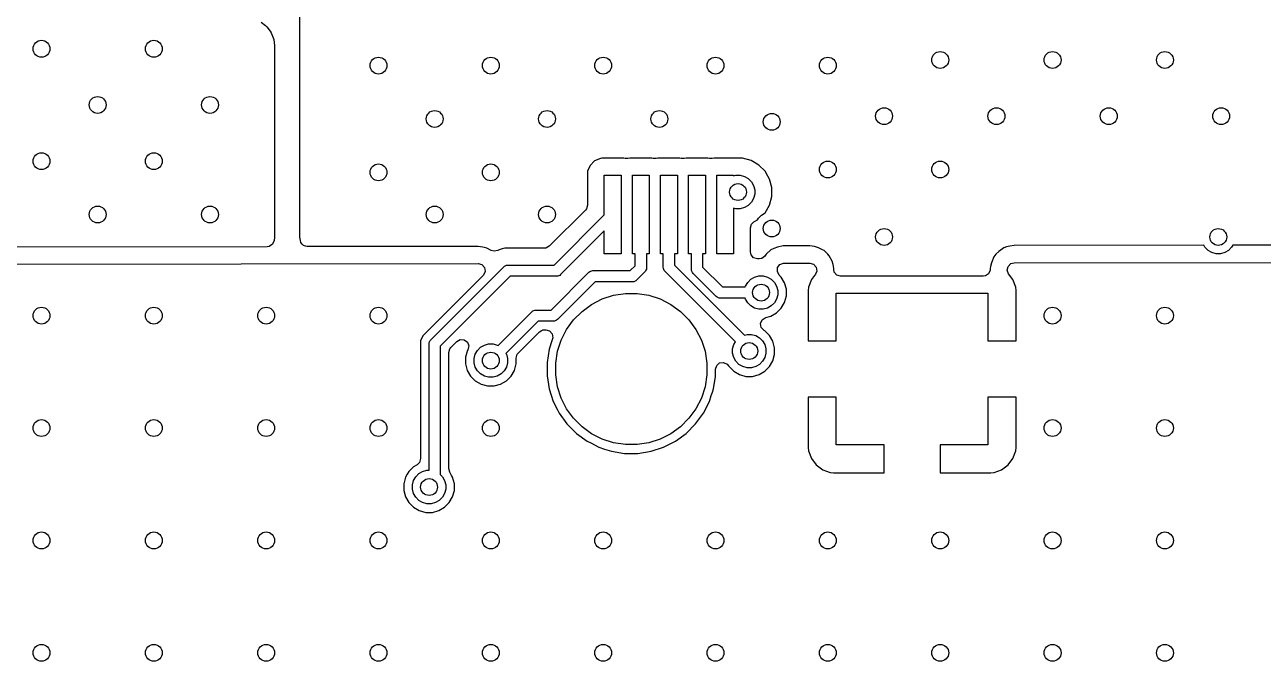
# Model space of a CAD drawing. Extents: x 2.65 to 6.49, y -4.64 to -1.62.
# Drawn here: x 3.374 to 4.242, y -3.746 to -3.3 of the extents above; entities that cross this region are included whole.
import ezdxf

# ---------------------------------------------------------------- set-up
doc = ezdxf.new("R2010")
doc.units = 0
doc.header["$MEASUREMENT"] = 0
doc.layers.add('BLACK', color=7, linetype='CONTINUOUS')

msp = doc.modelspace()

# ---------------------------------------------------------------- linework, layer by layer
at = {"layer": 'BLACK', "linetype": 'CONTINUOUS'}
for p, q in [((3.53988, -3.2983), (3.54294, -3.30065)), ((3.56693, -3.44822), (3.56693, -3.29488)), ((3.54294, -3.30065), (3.54384, -3.30155)), ((3.54384, -3.30155), (3.54618, -3.30461)), ((3.54618, -3.30461), (3.54682, -3.30571)), ((3.54682, -3.30571), (3.5483, -3.30927)), ((3.5483, -3.30927), (3.54863, -3.3105)), ((3.54863, -3.3105), (3.54917, -3.31464)), ((3.54917, -3.31464), (3.54921, -3.31528)), ((3.54921, -3.31528), (3.54921, -3.4485)), ((3.77756, -3.3938), (3.77351, -3.39558)), ((3.77855, -3.39368), (3.77756, -3.3938)), ((3.77756, -3.3938), (3.77756, -3.3938)), ((3.79389, -3.39368), (3.77855, -3.39368)), ((3.77855, -3.39368), (3.77855, -3.39368)), ((3.79488, -3.3938), (3.79389, -3.39368)), ((3.79525, -3.39384), (3.79488, -3.3938)), ((3.79687, -3.39377), (3.79525, -3.39377)), ((3.79525, -3.39377), (3.79525, -3.39384)), ((3.79688, -3.39384), (3.79687, -3.39377)), ((3.79823, -3.39368), (3.79688, -3.39384)), ((3.81358, -3.39368), (3.79823, -3.39368)), ((3.79823, -3.39368), (3.79823, -3.39368)), ((3.81457, -3.3938), (3.81358, -3.39368)), ((3.81493, -3.39384), (3.81457, -3.3938)), ((3.81494, -3.39377), (3.81493, -3.39384)), ((3.81656, -3.39377), (3.81494, -3.39377)), ((3.81792, -3.39368), (3.81656, -3.39384)), ((3.81656, -3.39384), (3.81656, -3.39377)), ((3.83326, -3.39368), (3.81792, -3.39368)), ((3.81792, -3.39368), (3.81792, -3.39368)), ((3.83425, -3.3938), (3.83326, -3.39368)), ((3.83462, -3.39384), (3.83425, -3.3938)), ((3.83624, -3.39377), (3.83462, -3.39377)), ((3.83462, -3.39377), (3.83462, -3.39384)), ((3.83625, -3.39384), (3.83624, -3.39377)), ((3.8376, -3.39368), (3.83625, -3.39384)), ((3.85295, -3.39368), (3.8376, -3.39368)), ((3.8376, -3.39368), (3.8376, -3.39368)), ((3.85394, -3.3938), (3.85295, -3.39368)), ((3.8543, -3.39384), (3.85394, -3.3938)), ((3.85431, -3.39377), (3.8543, -3.39384)), ((3.85593, -3.39377), (3.85431, -3.39377)), ((3.85729, -3.39368), (3.85593, -3.39384)), ((3.85593, -3.39384), (3.85593, -3.39377)), ((3.8709, -3.39368), (3.85729, -3.39368)), ((3.85729, -3.39368), (3.85729, -3.39368)), ((3.87713, -3.39368), (3.8709, -3.39368)), ((3.8709, -3.39368), (3.8709, -3.39368)), ((3.88314, -3.39529), (3.87713, -3.39368)), ((3.77039, -3.39871), (3.7686, -3.40276)), ((3.77351, -3.39558), (3.77039, -3.39871)), ((3.88853, -3.3984), (3.88314, -3.39529)), ((3.88314, -3.39529), (3.88314, -3.39529)), ((3.88314, -3.39529), (3.88314, -3.39529)), ((3.89293, -3.40281), (3.88853, -3.3984)), ((3.88853, -3.3984), (3.88853, -3.3984)), ((3.7686, -3.40276), (3.76848, -3.40375)), ((3.76848, -3.40375), (3.76848, -3.42649)), ((3.7686, -3.40276), (3.7686, -3.40276)), ((3.78031, -3.43341), (3.78031, -3.40551)), ((3.78031, -3.40551), (3.79213, -3.40551)), ((3.79213, -3.40551), (3.79213, -3.46063)), ((3.8, -3.46063), (3.8, -3.40551)), ((3.8, -3.40551), (3.81181, -3.40551)), ((3.81181, -3.40551), (3.81181, -3.46063)), ((3.81969, -3.46063), (3.81969, -3.40551)), ((3.81969, -3.40551), (3.8315, -3.40551)), ((3.8315, -3.40551), (3.8315, -3.46063)), ((3.83937, -3.46063), (3.83937, -3.40551)), ((3.83937, -3.40551), (3.85118, -3.40551)), ((3.85118, -3.40551), (3.85118, -3.46063)), ((3.85906, -3.46063), (3.85906, -3.40551)), ((3.85906, -3.40551), (3.87087, -3.40551)), ((3.87087, -3.40551), (3.87087, -3.40604)), ((3.87087, -3.40604), (3.87247, -3.40561)), ((3.87247, -3.40561), (3.87556, -3.40561)), ((3.87556, -3.40561), (3.87854, -3.40641)), ((3.87854, -3.40641), (3.88121, -3.40795)), ((3.88121, -3.40795), (3.88339, -3.41013)), ((3.88339, -3.41013), (3.88493, -3.4128)), ((3.89484, -3.4061), (3.89293, -3.40281)), ((3.89293, -3.40281), (3.89293, -3.40281)), ((3.89605, -3.4082), (3.89484, -3.4061)), ((3.89766, -3.41421), (3.89605, -3.4082)), ((3.88493, -3.4128), (3.88573, -3.41578)), ((3.88573, -3.41886), (3.88493, -3.42184)), ((3.88573, -3.41578), (3.88573, -3.41886)), ((3.89766, -3.42044), (3.89766, -3.41421)), ((3.76848, -3.42649), (3.76771, -3.42913)), ((3.87247, -3.42903), (3.87087, -3.4286)), ((3.87087, -3.4286), (3.87087, -3.46063)), ((3.87854, -3.42823), (3.87556, -3.42903)), ((3.88121, -3.42669), (3.87854, -3.42823)), ((3.88339, -3.42451), (3.88121, -3.42669)), ((3.88493, -3.42184), (3.88339, -3.42451)), ((3.89293, -3.43184), (3.89605, -3.42645)), ((3.89605, -3.42645), (3.89766, -3.42044)), ((3.76705, -3.42994), (3.74175, -3.45524)), ((3.74522, -3.4685), (3.78031, -3.43341)), ((3.76771, -3.42913), (3.76705, -3.42994)), ((3.87556, -3.42903), (3.87247, -3.42903)), ((3.88514, -3.4382), (3.88769, -3.43673)), ((3.88769, -3.43673), (3.88827, -3.43572)), ((3.88827, -3.43572), (3.89045, -3.43354)), ((3.89045, -3.43354), (3.8923, -3.43247)), ((3.8923, -3.43247), (3.89293, -3.43184)), ((3.78031, -3.44454), (3.74963, -3.47522)), ((3.78031, -3.46063), (3.78031, -3.44454)), ((3.8827, -3.44243), (3.88347, -3.43979)), ((3.8827, -3.45927), (3.8827, -3.44243)), ((3.88347, -3.43979), (3.88514, -3.4382)), ((3.54776, -3.4539), (3.54547, -3.45542)), ((3.54887, -3.45139), (3.54776, -3.4539)), ((3.54917, -3.44914), (3.54887, -3.45139)), ((3.54921, -3.4485), (3.54917, -3.44914)), ((3.56697, -3.44886), (3.56693, -3.44822)), ((3.5673, -3.45134), (3.56697, -3.44886)), ((3.56767, -3.45268), (3.5673, -3.45134)), ((3.56769, -3.4527), (3.56767, -3.45268)), ((3.5677, -3.45274), (3.56769, -3.4527)), ((3.56858, -3.45376), (3.5677, -3.45274)), ((3.56945, -3.45478), (3.56858, -3.45376)), ((4.20048, -3.45466), (4.06758, -3.45486)), ((4.20126, -3.45601), (4.20048, -3.45466)), ((4.2208, -3.45463), (4.22, -3.45601)), ((4.27465, -3.45455), (4.2208, -3.45463)), ((3.54404, -3.45563), (3.3597, -3.4559)), ((3.54547, -3.45542), (3.54404, -3.45563)), ((3.56948, -3.45479), (3.56945, -3.45478)), ((3.56951, -3.45482), (3.56948, -3.45479)), ((3.5708, -3.45519), (3.56951, -3.45482)), ((3.57208, -3.45559), (3.5708, -3.45519)), ((3.57211, -3.45558), (3.57208, -3.45559)), ((3.57215, -3.45559), (3.57211, -3.45558)), ((3.69134, -3.45541), (3.57215, -3.45559)), ((3.69184, -3.45541), (3.69134, -3.45541)), ((3.69523, -3.45589), (3.69184, -3.45541)), ((3.69184, -3.45541), (3.69184, -3.45541)), ((3.69787, -3.45666), (3.69523, -3.45589)), ((3.70112, -3.45831), (3.69787, -3.45666)), ((3.70309, -3.45883), (3.70112, -3.45831)), ((3.70576, -3.45818), (3.70309, -3.45883)), ((3.70651, -3.45775), (3.70576, -3.45818)), ((3.70862, -3.45718), (3.70651, -3.45775)), ((3.70651, -3.45775), (3.70651, -3.45775)), ((3.71052, -3.45667), (3.70862, -3.45718)), ((3.71467, -3.45667), (3.71052, -3.45667)), ((3.71497, -3.45667), (3.71467, -3.45667)), ((3.7383, -3.45667), (3.71497, -3.45667)), ((3.71497, -3.45667), (3.71497, -3.45667)), ((3.73933, -3.45656), (3.7383, -3.45667)), ((3.74175, -3.45524), (3.73933, -3.45656)), ((3.79213, -3.46063), (3.78031, -3.46063)), ((3.80197, -3.46063), (3.8, -3.46063)), ((3.80197, -3.46892), (3.80197, -3.46063)), ((3.81181, -3.46063), (3.80984, -3.46063)), ((3.80984, -3.46063), (3.80984, -3.47055)), ((3.82165, -3.46063), (3.81969, -3.46063)), ((3.82165, -3.47008), (3.82165, -3.46063)), ((3.8315, -3.46063), (3.82953, -3.46063)), ((3.82953, -3.46063), (3.82953, -3.46845)), ((3.84134, -3.46063), (3.83937, -3.46063)), ((3.84134, -3.47156), (3.84134, -3.46063)), ((3.85118, -3.46063), (3.84921, -3.46063)), ((3.84921, -3.46063), (3.84921, -3.46993)), ((3.87087, -3.46063), (3.85906, -3.46063)), ((3.88314, -3.4613), (3.8827, -3.45927)), ((3.88494, -3.46338), (3.88314, -3.4613)), ((3.89158, -3.46312), (3.89062, -3.46385)), ((3.8926, -3.46247), (3.89158, -3.46312)), ((3.89267, -3.46231), (3.8926, -3.46247)), ((3.89282, -3.4622), (3.89267, -3.46231)), ((3.8938, -3.46089), (3.89282, -3.4622)), ((3.89705, -3.4579), (3.8938, -3.46089)), ((3.8938, -3.46089), (3.8938, -3.46089)), ((3.89922, -3.45683), (3.89705, -3.4579)), ((3.9018, -3.45586), (3.89922, -3.45683)), ((3.90556, -3.45511), (3.9018, -3.45586)), ((3.9056, -3.45511), (3.90556, -3.45511)), ((3.9059, -3.4551), (3.9056, -3.45511)), ((3.90617, -3.4551), (3.9059, -3.4551)), ((3.90633, -3.45509), (3.90617, -3.4551)), ((3.92434, -3.45507), (3.90633, -3.45509)), ((3.92773, -3.45555), (3.92434, -3.45507)), ((3.92434, -3.45507), (3.92434, -3.45507)), ((3.93037, -3.45632), (3.92773, -3.45555)), ((3.93318, -3.45775), (3.93037, -3.45632)), ((3.93431, -3.45832), (3.93318, -3.45775)), ((3.93586, -3.45978), (3.93431, -3.45832)), ((3.93607, -3.45998), (3.93586, -3.45978)), ((3.93689, -3.46092), (3.93607, -3.45998)), ((3.93788, -3.46205), (3.93689, -3.46092)), ((3.94011, -3.46586), (3.93788, -3.46205)), ((4.05328, -3.4628), (4.05157, -3.46687)), ((4.05482, -3.46092), (4.05328, -3.4628)), ((4.05676, -3.45898), (4.05482, -3.46092)), ((4.06041, -3.45648), (4.05676, -3.45898)), ((4.06228, -3.45583), (4.06041, -3.45648)), ((4.06041, -3.45648), (4.06041, -3.45648)), ((4.06461, -3.45523), (4.06228, -3.45583)), ((4.06228, -3.45583), (4.06228, -3.45583)), ((4.06758, -3.45486), (4.06461, -3.45523)), ((4.06461, -3.45523), (4.06461, -3.45523)), ((4.20344, -3.45819), (4.20126, -3.45601)), ((4.20611, -3.45973), (4.20344, -3.45819)), ((4.20909, -3.46053), (4.20611, -3.45973)), ((4.21217, -3.46053), (4.20909, -3.46053)), ((4.21515, -3.45973), (4.21217, -3.46053)), ((4.21782, -3.45819), (4.21515, -3.45973)), ((4.22, -3.45601), (4.21782, -3.45819)), ((3.35972, -3.46793), (3.69186, -3.46744)), ((3.65863, -3.52084), (3.70981, -3.46966)), ((3.69186, -3.46744), (3.6945, -3.46821)), ((3.6945, -3.46821), (3.6963, -3.47029)), ((3.6963, -3.47029), (3.6967, -3.47301)), ((3.70981, -3.46966), (3.71041, -3.46917)), ((3.71041, -3.46917), (3.71183, -3.46858)), ((3.71183, -3.46858), (3.7126, -3.4685)), ((3.7126, -3.4685), (3.74522, -3.4685)), ((3.79849, -3.4724), (3.80197, -3.46892)), ((3.80947, -3.47203), (3.80918, -3.47274)), ((3.80977, -3.47132), (3.80947, -3.47203)), ((3.80984, -3.47055), (3.80977, -3.47132)), ((3.82173, -3.47085), (3.82165, -3.47008)), ((3.82232, -3.47227), (3.82173, -3.47085)), ((3.82953, -3.46845), (3.87858, -3.5175)), ((3.84141, -3.47233), (3.84134, -3.47156)), ((3.84921, -3.46993), (3.86314, -3.48386)), ((3.88758, -3.46415), (3.88494, -3.46338)), ((3.88891, -3.46415), (3.88758, -3.46415)), ((3.89028, -3.46396), (3.88891, -3.46415)), ((3.89039, -3.46389), (3.89028, -3.46396)), ((3.89062, -3.46385), (3.89039, -3.46389)), ((3.90158, -3.47304), (3.90178, -3.4703)), ((3.90178, -3.4703), (3.90343, -3.4681)), ((3.90343, -3.4681), (3.906, -3.46713)), ((3.906, -3.46713), (3.90634, -3.46712)), ((3.90634, -3.46712), (3.92435, -3.46709)), ((3.92435, -3.46709), (3.927, -3.46787)), ((3.927, -3.46787), (3.9288, -3.46994)), ((3.9288, -3.46994), (3.9292, -3.47266)), ((3.9407, -3.46821), (3.94011, -3.46586)), ((3.94011, -3.46586), (3.94011, -3.46586)), ((3.94011, -3.46586), (3.94011, -3.46586)), ((3.9411, -3.47093), (3.9407, -3.46821)), ((3.9407, -3.46821), (3.9407, -3.46821)), ((3.94108, -3.47128), (3.9411, -3.47093)), ((3.94152, -3.4735), (3.94108, -3.47128)), ((4.0507, -3.47203), (4.04963, -3.47456)), ((4.05072, -3.47185), (4.0507, -3.47203)), ((4.05083, -3.47093), (4.05072, -3.47185)), ((4.05098, -3.46956), (4.05083, -3.47093)), ((4.05157, -3.46687), (4.05098, -3.46956)), ((4.06274, -3.47211), (4.06332, -3.46942)), ((4.06332, -3.46942), (4.06527, -3.46748)), ((4.06527, -3.46748), (4.0676, -3.46688)), ((4.0676, -3.46688), (4.34078, -3.46648)), ((3.69532, -3.47577), (3.65514, -3.51595)), ((3.71423, -3.47638), (3.66535, -3.52525)), ((3.69556, -3.47551), (3.69532, -3.47577)), ((3.6967, -3.47301), (3.69556, -3.47551)), ((3.74685, -3.47638), (3.71423, -3.47638)), ((3.74306, -3.5), (3.7695, -3.47355)), ((3.74762, -3.4763), (3.74685, -3.47638)), ((3.77392, -3.48028), (3.74747, -3.50672)), ((3.74904, -3.47571), (3.74762, -3.4763)), ((3.74963, -3.47522), (3.74904, -3.47571)), ((3.7695, -3.47355), (3.7701, -3.47307)), ((3.7701, -3.47307), (3.77152, -3.47248)), ((3.77152, -3.47248), (3.77229, -3.4724)), ((3.77229, -3.4724), (3.79849, -3.4724)), ((3.80012, -3.48028), (3.77392, -3.48028)), ((3.80089, -3.4802), (3.80012, -3.48028)), ((3.80231, -3.47961), (3.80089, -3.4802)), ((3.8029, -3.47912), (3.80231, -3.47961)), ((3.80869, -3.47334), (3.8029, -3.47912)), ((3.80918, -3.47274), (3.80869, -3.47334)), ((3.82281, -3.47286), (3.82232, -3.47227)), ((3.87214, -3.5222), (3.82281, -3.47286)), ((3.842, -3.47374), (3.84141, -3.47233)), ((3.84249, -3.47434), (3.842, -3.47374)), ((3.85873, -3.49058), (3.84249, -3.47434)), ((3.87925, -3.48328), (3.88079, -3.48061)), ((3.88079, -3.48061), (3.88297, -3.47842)), ((3.88297, -3.47842), (3.88564, -3.47688)), ((3.88564, -3.47688), (3.88862, -3.47609)), ((3.88862, -3.47609), (3.8917, -3.47609)), ((3.8917, -3.47609), (3.89468, -3.47688)), ((3.89468, -3.47688), (3.89735, -3.47842)), ((3.89735, -3.47842), (3.89953, -3.48061)), ((3.89953, -3.48061), (3.90107, -3.48328)), ((3.9029, -3.47546), (3.90158, -3.47304)), ((3.90435, -3.4769), (3.9029, -3.47546)), ((3.90668, -3.48095), (3.90435, -3.4769)), ((3.92546, -3.47866), (3.92348, -3.48396)), ((3.92827, -3.4749), (3.92546, -3.47866)), ((3.92546, -3.47866), (3.92546, -3.47866)), ((3.9292, -3.47266), (3.92827, -3.4749)), ((3.94332, -3.47558), (3.94152, -3.4735)), ((3.94596, -3.47636), (3.94332, -3.47558)), ((4.04585, -3.47636), (3.94596, -3.47636)), ((4.04736, -3.47612), (4.04585, -3.47636)), ((4.04963, -3.47456), (4.04736, -3.47612)), ((4.0637, -3.47469), (4.06274, -3.47211)), ((4.06667, -3.47866), (4.0637, -3.47469)), ((4.06865, -3.48396), (4.06667, -3.47866)), ((4.06667, -3.47866), (4.06667, -3.47866)), ((3.78681, -3.48966), (3.79504, -3.48835)), ((3.79504, -3.48835), (3.80338, -3.48835)), ((3.80338, -3.48835), (3.81162, -3.48966)), ((3.86314, -3.48386), (3.87909, -3.48386)), ((3.87909, -3.48386), (3.87925, -3.48328)), ((3.90107, -3.48328), (3.90187, -3.48625)), ((3.90187, -3.48934), (3.90107, -3.49232)), ((3.90187, -3.48625), (3.90187, -3.48934)), ((3.90789, -3.48546), (3.90668, -3.48095)), ((3.90789, -3.49013), (3.90789, -3.48546)), ((3.92348, -3.48396), (3.92323, -3.48631)), ((3.92323, -3.48631), (3.92323, -3.52165)), ((3.92348, -3.48396), (3.92348, -3.48396)), ((3.94291, -3.52165), (3.94291, -3.48819)), ((3.94291, -3.48819), (4.04921, -3.48819)), ((4.04921, -3.48819), (4.04921, -3.52165)), ((4.0689, -3.48631), (4.06865, -3.48396)), ((4.06865, -3.48396), (4.06865, -3.48396)), ((4.0689, -3.52165), (4.0689, -3.48631)), ((4.0689, -3.48631), (4.0689, -3.48631)), ((3.76469, -3.50092), (3.77144, -3.49602)), ((3.77144, -3.49602), (3.77887, -3.49223)), ((3.77887, -3.49223), (3.78681, -3.48966)), ((3.81162, -3.48966), (3.81955, -3.49223)), ((3.81955, -3.49223), (3.82698, -3.49602)), ((3.82698, -3.49602), (3.83373, -3.50092)), ((3.85933, -3.49107), (3.85873, -3.49058)), ((3.86075, -3.49166), (3.85933, -3.49107)), ((3.86151, -3.49173), (3.86075, -3.49166)), ((3.87909, -3.49173), (3.86151, -3.49173)), ((3.87925, -3.49232), (3.87909, -3.49173)), ((3.88079, -3.49499), (3.87925, -3.49232)), ((3.88297, -3.49717), (3.88079, -3.49499)), ((3.88564, -3.49871), (3.88297, -3.49717)), ((3.89735, -3.49717), (3.89468, -3.49871)), ((3.89953, -3.49499), (3.89735, -3.49717)), ((3.90107, -3.49232), (3.89953, -3.49499)), ((3.90435, -3.49869), (3.90668, -3.49464)), ((3.90668, -3.49464), (3.90789, -3.49013)), ((3.70583, -3.52482), (3.7295, -3.50115)), ((3.7295, -3.50115), (3.7301, -3.50066)), ((3.7301, -3.50066), (3.73152, -3.50008)), ((3.73152, -3.50008), (3.73228, -3.5)), ((3.73228, -3.5), (3.74306, -3.5)), ((3.74747, -3.50672), (3.74688, -3.50721)), ((3.7588, -3.50682), (3.76469, -3.50092)), ((3.83373, -3.50092), (3.83963, -3.50682)), ((3.88862, -3.49951), (3.88564, -3.49871)), ((3.8917, -3.49951), (3.88862, -3.49951)), ((3.89083, -3.50698), (3.89307, -3.50539)), ((3.89468, -3.49871), (3.8917, -3.49951)), ((3.89307, -3.50539), (3.89341, -3.50529)), ((3.89341, -3.50529), (3.897, -3.50432)), ((3.897, -3.50432), (3.90105, -3.50199)), ((3.90105, -3.50199), (3.90435, -3.49869)), ((3.73391, -3.50787), (3.7114, -3.53039)), ((3.71995, -3.53021), (3.73494, -3.51523)), ((3.74469, -3.50787), (3.73391, -3.50787)), ((3.73494, -3.51523), (3.736, -3.51465)), ((3.736, -3.51465), (3.73702, -3.514)), ((3.73702, -3.514), (3.73726, -3.51396)), ((3.73726, -3.51396), (3.73735, -3.51391)), ((3.73735, -3.51391), (3.73839, -3.5138)), ((3.73839, -3.5138), (3.73933, -3.5138)), ((3.73933, -3.5138), (3.74197, -3.51457)), ((3.74197, -3.51457), (3.74377, -3.51665)), ((3.74546, -3.5078), (3.74469, -3.50787)), ((3.74688, -3.50721), (3.74546, -3.5078)), ((3.75011, -3.521), (3.7539, -3.51357)), ((3.7539, -3.51357), (3.7588, -3.50682)), ((3.83963, -3.50682), (3.84453, -3.51357)), ((3.84453, -3.51357), (3.84832, -3.521)), ((3.88981, -3.50954), (3.89083, -3.50698)), ((3.89033, -3.51224), (3.88981, -3.50954)), ((3.89223, -3.51423), (3.89033, -3.51224)), ((3.89278, -3.51455), (3.89223, -3.51423)), ((3.89608, -3.51785), (3.89278, -3.51455)), ((3.89278, -3.51455), (3.89278, -3.51455)), ((3.89278, -3.51455), (3.89278, -3.51455)), ((3.65306, -3.51804), (3.65156, -3.52166)), ((3.65156, -3.52166), (3.65156, -3.60414)), ((3.65514, -3.51595), (3.65306, -3.51804)), ((3.65514, -3.51595), (3.65514, -3.51595)), ((3.65514, -3.51595), (3.65514, -3.51595)), ((3.65748, -3.52362), (3.65756, -3.52285)), ((3.65748, -3.61231), (3.65748, -3.52362)), ((3.65756, -3.52285), (3.65814, -3.52143)), ((3.65814, -3.52143), (3.65863, -3.52084)), ((3.67271, -3.52628), (3.67697, -3.52201)), ((3.67697, -3.52201), (3.67939, -3.5207)), ((3.67939, -3.5207), (3.68213, -3.52089)), ((3.68213, -3.52089), (3.68433, -3.52254)), ((3.68433, -3.52254), (3.68529, -3.52512)), ((3.69627, -3.52452), (3.69925, -3.52372)), ((3.69925, -3.52372), (3.70233, -3.52372)), ((3.70233, -3.52372), (3.70531, -3.52452)), ((3.74349, -3.52166), (3.74159, -3.52751)), ((3.74397, -3.52019), (3.74349, -3.52166)), ((3.74377, -3.51665), (3.74416, -3.51938)), ((3.74416, -3.51938), (3.74397, -3.52019)), ((3.74753, -3.52893), (3.75011, -3.521)), ((3.84832, -3.521), (3.85089, -3.52893)), ((3.87098, -3.52422), (3.87214, -3.5222)), ((3.87858, -3.5175), (3.88035, -3.51703)), ((3.88035, -3.51703), (3.88343, -3.51703)), ((3.88343, -3.51703), (3.88641, -3.51783)), ((3.88641, -3.51783), (3.88908, -3.51937)), ((3.88908, -3.51937), (3.89126, -3.52155)), ((3.89126, -3.52155), (3.8928, -3.52422)), ((3.89842, -3.52189), (3.89608, -3.51785)), ((3.89963, -3.52641), (3.89842, -3.52189)), ((3.92323, -3.52165), (3.94291, -3.52165)), ((4.04921, -3.52165), (4.0689, -3.52165)), ((3.66535, -3.52525), (3.66535, -3.61533)), ((3.67128, -3.52973), (3.67205, -3.52709)), ((3.67128, -3.61114), (3.67128, -3.52973)), ((3.67205, -3.52709), (3.67271, -3.52628)), ((3.68396, -3.52971), (3.68305, -3.5331)), ((3.68426, -3.52859), (3.68396, -3.52971)), ((3.68465, -3.52791), (3.68426, -3.52859)), ((3.68426, -3.52859), (3.68426, -3.52859)), ((3.68471, -3.52781), (3.68465, -3.52791)), ((3.68529, -3.52512), (3.68471, -3.52781)), ((3.68908, -3.53389), (3.68988, -3.53091)), ((3.68988, -3.53091), (3.69142, -3.52824)), ((3.69142, -3.52824), (3.6936, -3.52606)), ((3.6936, -3.52606), (3.69627, -3.52452)), ((3.70531, -3.52452), (3.70583, -3.52482)), ((3.7114, -3.53039), (3.7117, -3.53091)), ((3.7117, -3.53091), (3.7125, -3.53389)), ((3.71852, -3.53367), (3.7193, -3.53103)), ((3.7193, -3.53103), (3.71995, -3.53021)), ((3.74159, -3.52751), (3.74014, -3.53669)), ((3.74623, -3.53717), (3.74753, -3.52893)), ((3.85089, -3.52893), (3.8522, -3.53717)), ((3.87018, -3.5272), (3.87098, -3.52422)), ((3.87018, -3.53028), (3.87018, -3.5272)), ((3.87098, -3.53326), (3.87018, -3.53028)), ((3.8928, -3.52422), (3.8936, -3.5272)), ((3.8936, -3.53028), (3.8928, -3.53326)), ((3.8936, -3.5272), (3.8936, -3.53028)), ((3.89842, -3.53559), (3.89963, -3.53108)), ((3.89963, -3.53108), (3.89963, -3.52641)), ((3.68305, -3.5331), (3.68305, -3.53777)), ((3.68305, -3.53777), (3.68426, -3.54228)), ((3.68908, -3.53697), (3.68908, -3.53389)), ((3.68988, -3.53995), (3.68908, -3.53697)), ((3.69142, -3.54262), (3.68988, -3.53995)), ((3.7117, -3.53995), (3.71016, -3.54262)), ((3.7125, -3.53697), (3.7117, -3.53995)), ((3.7125, -3.53389), (3.7125, -3.53697)), ((3.71731, -3.54228), (3.71852, -3.53777)), ((3.71852, -3.53777), (3.71852, -3.53367)), ((3.74014, -3.53669), (3.74014, -3.54599)), ((3.74623, -3.54551), (3.74623, -3.53717)), ((3.8522, -3.53717), (3.8522, -3.54551)), ((3.85829, -3.54155), (3.85906, -3.53891)), ((3.85906, -3.53891), (3.86114, -3.53711)), ((3.86114, -3.53711), (3.86386, -3.53672)), ((3.86386, -3.53672), (3.86637, -3.53786)), ((3.86637, -3.53786), (3.8674, -3.53911)), ((3.8674, -3.53911), (3.8677, -3.53963)), ((3.8677, -3.53963), (3.8677, -3.53963)), ((3.8677, -3.53963), (3.8677, -3.53963)), ((3.8677, -3.53963), (3.871, -3.54293)), ((3.87252, -3.53593), (3.87098, -3.53326)), ((3.8747, -3.53811), (3.87252, -3.53593)), ((3.87737, -3.53965), (3.8747, -3.53811)), ((3.88035, -3.54045), (3.87737, -3.53965)), ((3.88343, -3.54045), (3.88035, -3.54045)), ((3.88641, -3.53965), (3.88343, -3.54045)), ((3.88908, -3.53811), (3.88641, -3.53965)), ((3.89126, -3.53593), (3.88908, -3.53811)), ((3.8928, -3.53326), (3.89126, -3.53593)), ((3.89278, -3.54293), (3.89608, -3.53963)), ((3.89608, -3.53963), (3.89842, -3.53559)), ((3.68426, -3.54228), (3.68659, -3.54632)), ((3.68659, -3.54632), (3.6899, -3.54963)), ((3.6899, -3.54963), (3.69394, -3.55196)), ((3.6936, -3.5448), (3.69142, -3.54262)), ((3.69627, -3.54635), (3.6936, -3.5448)), ((3.69925, -3.54714), (3.69627, -3.54635)), ((3.70233, -3.54714), (3.69925, -3.54714)), ((3.70531, -3.54635), (3.70233, -3.54714)), ((3.70798, -3.5448), (3.70531, -3.54635)), ((3.70763, -3.55196), (3.71168, -3.54963)), ((3.71016, -3.54262), (3.70798, -3.5448)), ((3.71168, -3.54963), (3.71498, -3.54632)), ((3.71498, -3.54632), (3.71731, -3.54228)), ((3.74014, -3.54599), (3.74159, -3.55517)), ((3.74753, -3.55375), (3.74623, -3.54551)), ((3.8522, -3.54551), (3.85089, -3.55375)), ((3.85683, -3.55517), (3.85821, -3.54648)), ((3.85821, -3.54648), (3.85829, -3.54599)), ((3.85829, -3.54599), (3.85829, -3.54155)), ((3.871, -3.54293), (3.87504, -3.54527)), ((3.87504, -3.54527), (3.87955, -3.54648)), ((3.87955, -3.54648), (3.87955, -3.54648)), ((3.87955, -3.54648), (3.88422, -3.54648)), ((3.88422, -3.54648), (3.88874, -3.54527)), ((3.88422, -3.54648), (3.88422, -3.54648)), ((3.88874, -3.54527), (3.89278, -3.54293)), ((3.69394, -3.55196), (3.69845, -3.55317)), ((3.69845, -3.55317), (3.69845, -3.55317)), ((3.69845, -3.55317), (3.70312, -3.55317)), ((3.70312, -3.55317), (3.70763, -3.55196)), ((3.70312, -3.55317), (3.70312, -3.55317)), ((3.74159, -3.55517), (3.74447, -3.56402)), ((3.75011, -3.56168), (3.74753, -3.55375)), ((3.85089, -3.55375), (3.84832, -3.56168)), ((3.8553, -3.55988), (3.85608, -3.55749)), ((3.85608, -3.55749), (3.85683, -3.55517)), ((3.85608, -3.55749), (3.85608, -3.55749)), ((3.85683, -3.55517), (3.85683, -3.55517)), ((3.85683, -3.55517), (3.85683, -3.55517)), ((3.74447, -3.56402), (3.74752, -3.57001)), ((3.7539, -3.56911), (3.75011, -3.56168)), ((3.84832, -3.56168), (3.84453, -3.56911)), ((3.84974, -3.5723), (3.85396, -3.56402)), ((3.85396, -3.56402), (3.8553, -3.55988)), ((3.92323, -3.56102), (3.92323, -3.59637)), ((3.94291, -3.56102), (3.92323, -3.56102)), ((3.94291, -3.59449), (3.94291, -3.56102)), ((4.0689, -3.56102), (4.04921, -3.56102)), ((4.04921, -3.56102), (4.04921, -3.59449)), ((4.0689, -3.59637), (4.0689, -3.56102)), ((3.74752, -3.57001), (3.74869, -3.5723)), ((3.74869, -3.5723), (3.75415, -3.57982)), ((3.7588, -3.57586), (3.7539, -3.56911)), ((3.76469, -3.58175), (3.7588, -3.57586)), ((3.83963, -3.57586), (3.83373, -3.58175)), ((3.84453, -3.56911), (3.83963, -3.57586)), ((3.84427, -3.57982), (3.84974, -3.5723)), ((3.75415, -3.57982), (3.76073, -3.5864)), ((3.77144, -3.58666), (3.76469, -3.58175)), ((3.83373, -3.58175), (3.82698, -3.58666)), ((3.8377, -3.5864), (3.84427, -3.57982)), ((3.76073, -3.5864), (3.76825, -3.59186)), ((3.76825, -3.59186), (3.77075, -3.59314)), ((3.77075, -3.59314), (3.77654, -3.59609)), ((3.77887, -3.59044), (3.77144, -3.58666)), ((3.78681, -3.59302), (3.77887, -3.59044)), ((3.79504, -3.59432), (3.78681, -3.59302)), ((3.81162, -3.59302), (3.80338, -3.59432)), ((3.81955, -3.59044), (3.81162, -3.59302)), ((3.82698, -3.58666), (3.81955, -3.59044)), ((3.82189, -3.59609), (3.83017, -3.59186)), ((3.83017, -3.59186), (3.8377, -3.5864)), ((3.77654, -3.59609), (3.77654, -3.59609)), ((3.77654, -3.59609), (3.77654, -3.59609)), ((3.77654, -3.59609), (3.78051, -3.59738)), ((3.78051, -3.59738), (3.78538, -3.59896)), ((3.78538, -3.59896), (3.79456, -3.60041)), ((3.79456, -3.60041), (3.79456, -3.60041)), ((3.79456, -3.60041), (3.80386, -3.60041)), ((3.80338, -3.59432), (3.79504, -3.59432)), ((3.80386, -3.60041), (3.81305, -3.59896)), ((3.81305, -3.59896), (3.82189, -3.59609)), ((3.92323, -3.59637), (3.92348, -3.59872)), ((3.92348, -3.59872), (3.92348, -3.59872)), ((3.92348, -3.59872), (3.92546, -3.60402)), ((3.97638, -3.59449), (3.94291, -3.59449)), ((3.97638, -3.61417), (3.97638, -3.59449)), ((4.04921, -3.59449), (4.01575, -3.59449)), ((4.01575, -3.59449), (4.01575, -3.61417)), ((4.06667, -3.60402), (4.06865, -3.59872)), ((4.06865, -3.59872), (4.0689, -3.59637)), ((4.06865, -3.59872), (4.06865, -3.59872)), ((4.0689, -3.59637), (4.0689, -3.59637)), ((3.64659, -3.60982), (3.64329, -3.61313)), ((3.64911, -3.60837), (3.64659, -3.60982)), ((3.64659, -3.60982), (3.64659, -3.60982)), ((3.65078, -3.60678), (3.64911, -3.60837)), ((3.65156, -3.60414), (3.65078, -3.60678)), ((3.92546, -3.60402), (3.92546, -3.60402)), ((3.92546, -3.60402), (3.92885, -3.60855)), ((3.92885, -3.60855), (3.92885, -3.60855)), ((3.92885, -3.60855), (3.93338, -3.61194)), ((4.05874, -3.61194), (4.06328, -3.60855)), ((4.06328, -3.60855), (4.06667, -3.60402)), ((4.06328, -3.60855), (4.06328, -3.60855)), ((4.06667, -3.60402), (4.06667, -3.60402)), ((3.64095, -3.61717), (3.63974, -3.62168)), ((3.64214, -3.61511), (3.64095, -3.61717)), ((3.64329, -3.61313), (3.64214, -3.61511)), ((3.64329, -3.61313), (3.64329, -3.61313)), ((3.64577, -3.62247), (3.64657, -3.6195)), ((3.64657, -3.6195), (3.64811, -3.61683)), ((3.64811, -3.61683), (3.65029, -3.61465)), ((3.65029, -3.61465), (3.65296, -3.6131)), ((3.65296, -3.6131), (3.65594, -3.61231)), ((3.65594, -3.61231), (3.65748, -3.61231)), ((3.66535, -3.61533), (3.66685, -3.61683)), ((3.66685, -3.61683), (3.66839, -3.6195)), ((3.66839, -3.6195), (3.66919, -3.62247)), ((3.67193, -3.61358), (3.67128, -3.61114)), ((3.67326, -3.61587), (3.67193, -3.61358)), ((3.67401, -3.61717), (3.67326, -3.61587)), ((3.67522, -3.62168), (3.67401, -3.61717)), ((3.93338, -3.61194), (3.93338, -3.61194)), ((3.93338, -3.61194), (3.93869, -3.61392)), ((3.93869, -3.61392), (3.93869, -3.61392)), ((3.93869, -3.61392), (3.94103, -3.61417)), ((3.94103, -3.61417), (3.94103, -3.61417)), ((3.94103, -3.61417), (3.97638, -3.61417)), ((4.01575, -3.61417), (4.0511, -3.61417)), ((4.0511, -3.61417), (4.05344, -3.61392)), ((4.0511, -3.61417), (4.0511, -3.61417)), ((4.05344, -3.61392), (4.05874, -3.61194)), ((4.05344, -3.61392), (4.05344, -3.61392)), ((4.05874, -3.61194), (4.05874, -3.61194)), ((3.63974, -3.62168), (3.63974, -3.62635)), ((3.63974, -3.62635), (3.64095, -3.63086)), ((3.64577, -3.62556), (3.64577, -3.62247)), ((3.64657, -3.62854), (3.64577, -3.62556)), ((3.66919, -3.62556), (3.66839, -3.62854)), ((3.66919, -3.62247), (3.66919, -3.62556)), ((3.67401, -3.63086), (3.67522, -3.62635)), ((3.67522, -3.62635), (3.67522, -3.62168)), ((3.64095, -3.63086), (3.64329, -3.63491)), ((3.64329, -3.63491), (3.64659, -3.63821)), ((3.64811, -3.63121), (3.64657, -3.62854)), ((3.65029, -3.63339), (3.64811, -3.63121)), ((3.65296, -3.63493), (3.65029, -3.63339)), ((3.65594, -3.63573), (3.65296, -3.63493)), ((3.65902, -3.63573), (3.65594, -3.63573)), ((3.662, -3.63493), (3.65902, -3.63573)), ((3.66467, -3.63339), (3.662, -3.63493)), ((3.66685, -3.63121), (3.66467, -3.63339)), ((3.66839, -3.62854), (3.66685, -3.63121)), ((3.66837, -3.63821), (3.67167, -3.63491)), ((3.67167, -3.63491), (3.67401, -3.63086)), ((3.64659, -3.63821), (3.65063, -3.64054)), ((3.65063, -3.64054), (3.65515, -3.64175)), ((3.65515, -3.64175), (3.65515, -3.64175)), ((3.65515, -3.64175), (3.65982, -3.64175)), ((3.65982, -3.64175), (3.66433, -3.64054)), ((3.65982, -3.64175), (3.65982, -3.64175)), ((3.66433, -3.64054), (3.66837, -3.63821))]:
    msp.add_line(p, q, dxfattribs=at)
at = {"layer": 'BLACK'}
for centre in [(3.38583, -3.31693), (3.46457, -3.31693), (3.62205, -3.32874), (3.70079, -3.32874), (3.77953, -3.32874), (3.85827, -3.32874), (3.93701, -3.32874), (4.01575, -3.3248), (4.09449, -3.3248), (4.17323, -3.3248), (3.4252, -3.3563), (3.50394, -3.3563), (3.97638, -3.36417), (4.05512, -3.36417), (4.13386, -3.36417), (4.2126, -3.36417), (3.66142, -3.36614), (3.74016, -3.36614), (3.8189, -3.36614), (3.89764, -3.36811), (3.38583, -3.39567), (3.46457, -3.39567), (3.62205, -3.40354), (3.70079, -3.40354), (3.93701, -3.40157), (4.01575, -3.40157), (3.87402, -3.41732), (3.4252, -3.43307), (3.50394, -3.43307), (3.66142, -3.43307), (3.74016, -3.43307), (3.89764, -3.44291), (3.97638, -3.44882), (4.21063, -3.44882), (3.89016, -3.4878), (3.38583, -3.50394), (3.46457, -3.50394), (3.54331, -3.50394), (3.62205, -3.50394), (4.09449, -3.50394), (4.17323, -3.50394), (3.88189, -3.52874), (3.70079, -3.53543), (3.38583, -3.58268), (3.46457, -3.58268), (3.54331, -3.58268), (3.62205, -3.58268), (3.70079, -3.58268), (4.09449, -3.58268), (4.17323, -3.58268), (3.65748, -3.62402), (3.38583, -3.66142), (3.46457, -3.66142), (3.54331, -3.66142), (3.62205, -3.66142), (3.70079, -3.66142), (3.77953, -3.66142), (3.85827, -3.66142), (3.93701, -3.66142), (4.01575, -3.66142), (4.09449, -3.66142), (4.17323, -3.66142), (3.38583, -3.74016), (3.46457, -3.74016), (3.54331, -3.74016), (3.62205, -3.74016), (3.70079, -3.74016), (3.77953, -3.74016), (3.85827, -3.74016), (3.93701, -3.74016), (4.01575, -3.74016), (4.09449, -3.74016), (4.17323, -3.74016)]:
    msp.add_circle(centre, 0.00591, dxfattribs=at)

doc.saveas('drawing.dxf')
